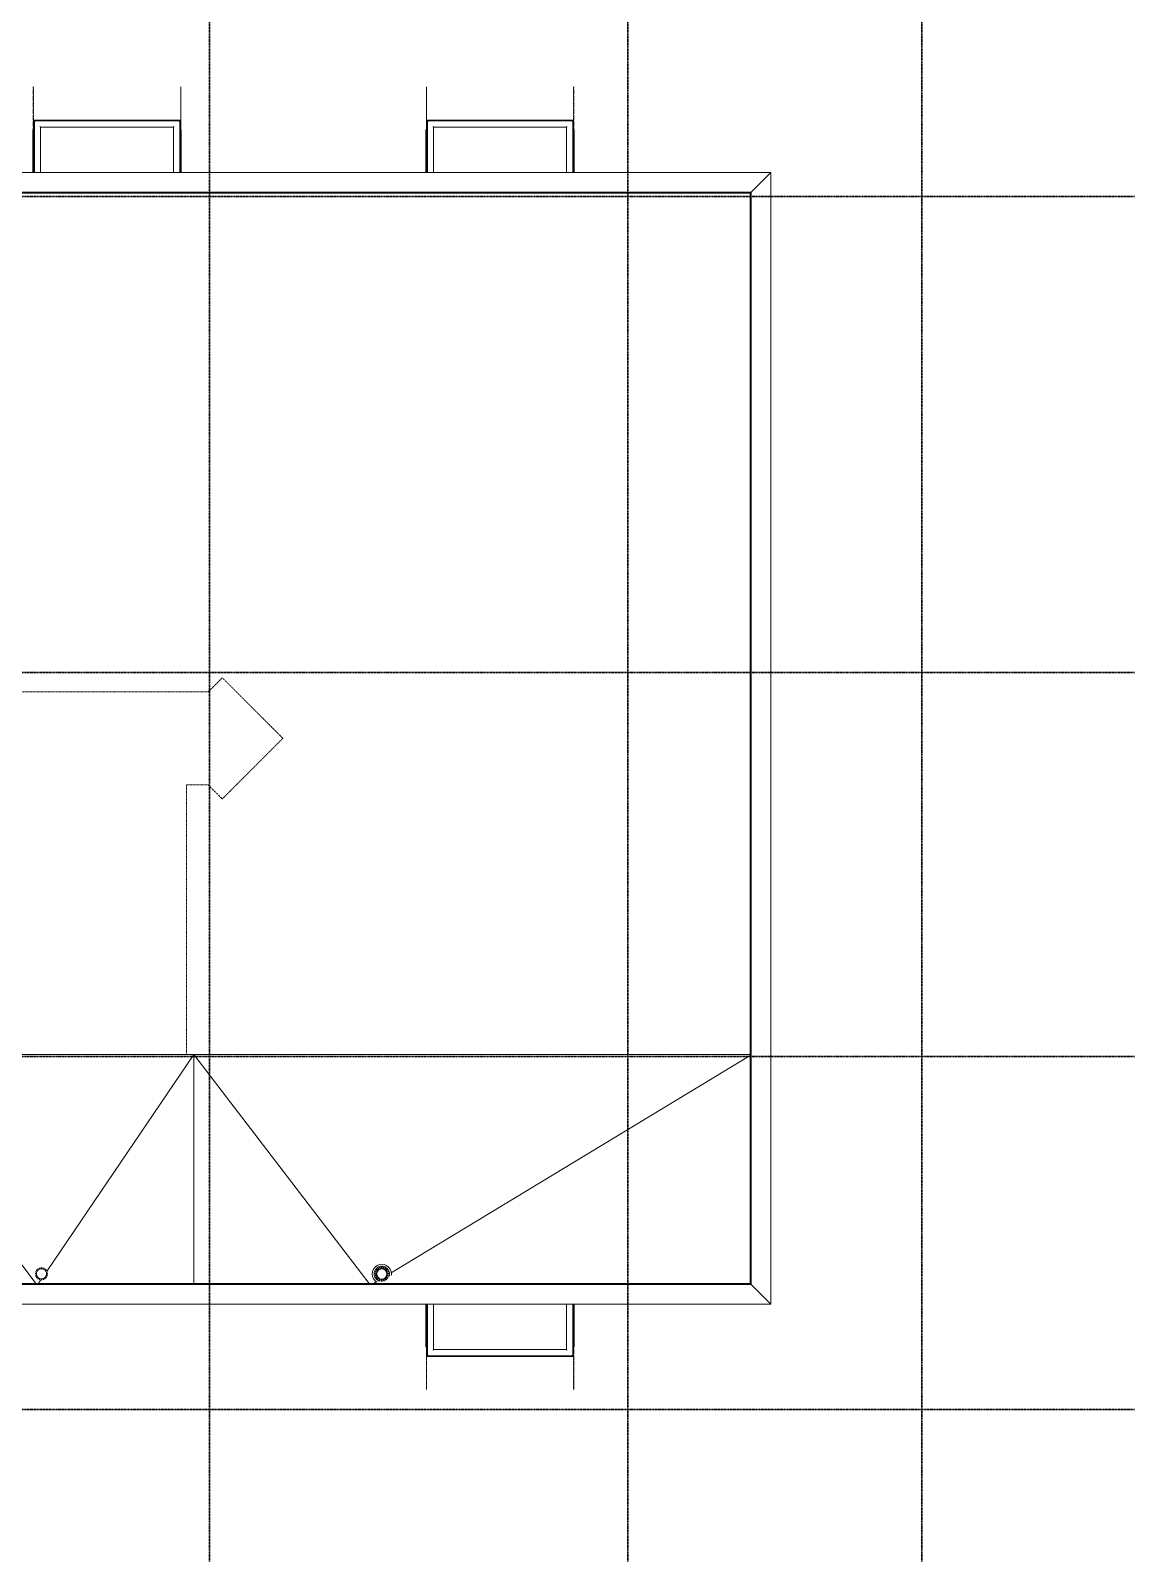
# Model space of a CAD drawing. Header units: inches. Extents: x -4093 to -1777, y 9773 to 12264.
# Drawn here: x -2640 to -1777, y 9773 to 10969 of the extents above; entities that cross this region are included whole.
import ezdxf

# ---------------------------------------------------------------- set-up
doc = ezdxf.new("R2010")
doc.units = ezdxf.units.IN
doc.header["$MEASUREMENT"] = 0
for name, pattern in [('Center 1_4_', [0.53125, 0.25, -0.09375, 0.09375, -0.09375]), ('Dash 1_16_', [0.125, 0.0625, -0.0625]), ('Grid Line 1_2_', [0.875, 0.5, -0.125, 0.125, -0.125]), ('Hidden 1_8_', [0.1875, 0.125, -0.0625])]:
    doc.linetypes.add(name, pattern=pattern)
for name, color, linetype, lineweight in [('0-1', 7, 'Continuous', 5), ('A-DETL-CNTR', 5, 'Center 1_4_', 9), ('A-DETL-HDLN', 90, 'Hidden 1_8_', 9), ('A-FLOR-2', 7, 'Dash 1_16_', 9), ('A-FLOR-3', 192, 'Continuous', 9), ('A-FLOR-HRAL', 11, 'Continuous', 9), ('A-ROOF', 132, 'Continuous', 18), ('A-ROOF-2', 132, 'Continuous', 9), ('A-WALL-1', 113, 'Continuous', 9), ('M-EQPM', 50, 'Continuous', 9), ('S-BEAM', 12, 'Continuous', 9), ('S-GRID-1', 1, 'Grid Line 1_2_', 30)]:
    doc.layers.add(name, color=color, linetype=linetype, lineweight=lineweight)

# ---------------------------------------------------------------- blocks, each defined once
blk = doc.blocks.new('CTR - 1st Phase - Structure_rvt-1-BACKGROUND - ROOF PLAN')
at = {"layer": 'S-GRID-1'}
for p, q in [((-2500.3, 9772.6), (-2500.3, 12247.5)), ((-2173.3, 9772.6), (-2173.3, 12247.5)), ((-1943.3, 9772.6), (-1943.3, 12247.5)), ((-1777.2, 10839.2), (-4077, 10839.2)), ((-1777.2, 10467.2), (-4077, 10467.2)), ((-1777.2, 10167.2), (-4077, 10167.2)), ((-1777.2, 9891.2), (-4077, 9891.2))]:
    blk.add_line(p, q, dxfattribs=at)
blk = doc.blocks.new('Basic Wall _ EXT - FIBER CEMENT - SMALL - ___-2145933-BACKGROUND - ROOF PLAN')
at = {"layer": 'A-WALL-1'}
for p, q in [((-3410.3, 10842.5), (-3394.9, 10858)), ((-2061.4, 10858), (-3394.9, 10858)), ((-2061.4, 10858), (-2076.8, 10842.5)), ((-3411, 10841.8), (-3410.6, 10842.3)), ((-2077.5, 10841.8), (-3411, 10841.8)), ((-3410.5, 10842.3), (-2077, 10842.3)), ((-2076.8, 10842.5), (-3410.3, 10842.5)), ((-2077.1, 10842.3), (-2077.5, 10841.8))]:
    blk.add_line(p, q, dxfattribs=at)
at = {"layer": 'A-WALL-1', "flags": 128}
for points in [[(-3410.6, 10842.3), (-3410.5, 10842.3), (-3410.5, 10842.3), (-3410.5, 10842.3)], [(-3410.5, 10842.3), (-3410.5, 10842.3), (-3410.5, 10842.3), (-3410.5, 10842.4), (-3410.4, 10842.4), (-3410.4, 10842.5), (-3410.3, 10842.5)], [(-2077, 10842.3), (-2077, 10842.3), (-2077, 10842.3), (-2077.1, 10842.3)], [(-2076.8, 10842.5), (-2076.9, 10842.5), (-2076.9, 10842.4), (-2077, 10842.4), (-2077, 10842.3), (-2077, 10842.3), (-2077, 10842.3)]]:
    blk.add_lwpolyline(points, dxfattribs=at)
blk = doc.blocks.new('Basic Wall _ EXT - FIBER CEMENT - SMALL - ___-2145934-BACKGROUND - ROOF PLAN')
at = {"layer": 'A-WALL-1'}
for p, q in [((-2076.8, 10842.5), (-2061.4, 10858)), ((-2061.4, 9973.6), (-2061.4, 10858)), ((-2077.5, 10841.8), (-2077.1, 10842.3)), ((-2077.5, 9989.8), (-2077.5, 10841.8)), ((-2077, 10842.3), (-2077, 9989.3)), ((-2076.8, 9989.1), (-2076.8, 10842.5)), ((-2077.1, 9989.3), (-2077.5, 9989.8)), ((-2061.4, 9973.6), (-2076.8, 9989.1))]:
    blk.add_line(p, q, dxfattribs=at)
at = {"layer": 'A-WALL-1', "flags": 128}
for points in [[(-2077.1, 10842.3), (-2077, 10842.3), (-2077, 10842.3), (-2077, 10842.3)], [(-2077, 10842.3), (-2077, 10842.3), (-2077, 10842.3), (-2077, 10842.4), (-2076.9, 10842.4), (-2076.9, 10842.5), (-2076.8, 10842.5)], [(-2077, 9989.3), (-2077, 9989.3), (-2077, 9989.3), (-2077.1, 9989.3)], [(-2076.8, 9989.1), (-2076.9, 9989.1), (-2076.9, 9989.2), (-2077, 9989.2), (-2077, 9989.3)], [(-2077, 9989.3), (-2077, 9989.3), (-2077, 9989.3)]]:
    blk.add_lwpolyline(points, dxfattribs=at)
blk = doc.blocks.new('Basic Wall _ EXT - FIBER CEMENT - SMALL - ___-2145937-BACKGROUND - ROOF PLAN')
at = {"layer": 'A-WALL-1'}
for p, q in [((-3867.3, 9973.6), (-3851.8, 9989.1)), ((-2076.8, 9989.1), (-3851.8, 9989.1)), ((-3851.6, 9989.3), (-3851.1, 9989.8)), ((-2077, 9989.3), (-3851.6, 9989.3)), ((-2077.5, 9989.8), (-3851.1, 9989.8)), ((-2077.5, 9989.8), (-2077.1, 9989.3)), ((-2076.8, 9989.1), (-2061.4, 9973.6)), ((-3867.3, 9973.6), (-2061.4, 9973.6))]:
    blk.add_line(p, q, dxfattribs=at)
at = {"layer": 'A-WALL-1', "flags": 128}
for points in [[(-3851.8, 9989.1), (-3851.8, 9989.1), (-3851.7, 9989.2), (-3851.7, 9989.2), (-3851.7, 9989.3), (-3851.6, 9989.3), (-3851.6, 9989.3)], [(-3851.6, 9989.3), (-3851.6, 9989.3), (-3851.6, 9989.3), (-3851.6, 9989.3)], [(-2077.1, 9989.3), (-2077, 9989.3), (-2077, 9989.3), (-2077, 9989.3)], [(-2077, 9989.3), (-2077, 9989.3), (-2077, 9989.3)], [(-2077, 9989.3), (-2077, 9989.2), (-2076.9, 9989.2), (-2076.9, 9989.1), (-2076.8, 9989.1)]]:
    blk.add_lwpolyline(points, dxfattribs=at)
blk = doc.blocks.new('22142613 - Roof Drains - Type A - 15_ Strainer - 8_ Drain-V9-BACKGROUND - ROOF PLAN')
at = {"layer": 'M-EQPM'}
for p, q in [((-2635.3, 10000.5), (-2634.9, 10000.2)), ((-2634.3, 10000.8), (-2634.6, 10001.2)), ((-2634.2, 10001.5), (-2633.9, 10001)), ((-2633.1, 10001.4), (-2633.3, 10002)), ((-2632.8, 10002.1), (-2632.6, 10001.6)), ((-2631.8, 10001.7), (-2631.8, 10002.3)), ((-2631.3, 10002.3), (-2631.3, 10001.7)), ((-2630.4, 10001.6), (-2630.3, 10002.1)), ((-2629.8, 10002), (-2630, 10001.4)), ((-2629.2, 10001), (-2628.9, 10001.5)), ((-2628.5, 10001.2), (-2628.8, 10000.8)), ((-2628.2, 10000.2), (-2627.7, 10000.5)), ((-2636.5, 9997.7), (-2635.9, 9997.6)), ((-2635.9, 9997.1), (-2636.5, 9997.2)), ((-2635.8, 9998.5), (-2636.3, 9998.7)), ((-2636.3, 9996.1), (-2635.8, 9996.3)), ((-2635.7, 9995.8), (-2636.2, 9995.6)), ((-2636.1, 9999.2), (-2635.6, 9999)), ((-2635.7, 9994.7), (-2635.3, 9995)), ((-2635.2, 9999.8), (-2635.6, 10000.1)), ((-2635.5, 9997.6), (-2635.5, 9997.4)), ((-2635, 9994.6), (-2635.4, 9994.3)), ((-2634.7, 9993.5), (-2634.4, 9993.9)), ((-2634, 9993.6), (-2634.3, 9993.2)), ((-2633.3, 9992.7), (-2633.2, 9993.2)), ((-2632.7, 9993), (-2632.8, 9992.5)), ((-2631.8, 9992.4), (-2631.8, 9992.9)), ((-2631.3, 9992.9), (-2631.3, 9992.4)), ((-2630.2, 9992.6), (-2630.4, 9993)), ((-2629.9, 9993.2), (-2629.7, 9992.7)), ((-2628.8, 9993.2), (-2629.1, 9993.6)), ((-2628.7, 9993.9), (-2628.4, 9993.5)), ((-2627.6, 9994.3), (-2628, 9994.6)), ((-2627.4, 10000.1), (-2627.9, 9999.8)), ((-2627.8, 9995), (-2627.3, 9994.7)), ((-2627.5, 9997.4), (-2627.5, 9997.6)), ((-2627.4, 9999), (-2626.9, 9999.2)), ((-2626.9, 9995.7), (-2627.4, 9995.8)), ((-2626.8, 9998.7), (-2627.3, 9998.5)), ((-2627.2, 9996.3), (-2626.7, 9996.1)), ((-2627.1, 9997.6), (-2626.6, 9997.7)), ((-2626.6, 9997.2), (-2627.1, 9997.1))]:
    blk.add_line(p, q, dxfattribs=at)
for major_axis, start_param, end_param in [((4, 0), 0, 3.141593), ((4.43, 0), 2.128072, 2.241119), ((4.43, 0), 1.820803, 1.933842), ((4.43, 0), 1.514279, 1.627314), ((4.43, 0), 1.207751, 1.32079), ((4.43, 0), 0.900473, 1.013521), ((4.43, 0), 3.060354, 3.141593), ((4.43, 0), 3.141593, 3.173424), ((4.43, 0), 2.747406, 2.860472), ((4.43, 0), 3.375724, 3.488791), ((4, 0), 3.141593, 6.283185), ((4.43, 0), 3.693397, 3.806455), ((4.43, 0), 2.43676, 2.549818), ((4.43, 0), 4.013027, 4.126075), ((4.43, 0), 4.334077, 4.447116), ((4.43, 0), 4.655871, 4.768907), ((4.43, 0), 4.977662, 5.090701), ((4.43, 0), 5.298703, 5.411751), ((4.43, 0), 0.591774, 0.704832), ((4.43, 0), 5.618323, 5.731381), ((4.43, 0), 0.28112, 0.394187), ((4.43, 0), 5.935987, 6.049054), ((4.43, 0), 0, 0.081239), ((4.43, 0), 6.251354, 6.283185)]:
    blk.add_ellipse((-2631.5, 9997.3), major_axis=major_axis, ratio=0.999788, start_param=start_param, end_param=end_param, dxfattribs=at)
blk = doc.blocks.new('22142613 - Roof Drains - Type A - 15_ Strainer - 8_ Drain-V10-BACKGROUND - ROOF PLAN')
at = {"layer": 'M-EQPM'}
for p, q in [((-2370.5, 10000.7), (-2369.2, 9999.8)), ((-2369.2, 10002.1), (-2368.2, 10000.7)), ((-2367.6, 10003), (-2367.1, 10001.4)), ((-2364, 10001.4), (-2363.5, 10003)), ((-2362.8, 10000.7), (-2361.8, 10002.1)), ((-2361.9, 9999.8), (-2360.6, 10000.7)), ((-2373, 9997.3), (-2373, 9997.3)), ((-2371.5, 9997.2), (-2369.9, 9997.2)), ((-2371.3, 9999), (-2369.8, 9998.5)), ((-2371.2, 9995.3), (-2369.7, 9995.8)), ((-2370.3, 9993.7), (-2369, 9994.6)), ((-2369.5, 9997.6), (-2369.5, 9997.3)), ((-2368.9, 9992.4), (-2368, 9993.6)), ((-2367.1, 9991.7), (-2366.7, 9993)), ((-2362, 9994.6), (-2361.7, 9994.3)), ((-2361.5, 9997.3), (-2361.5, 9997.6)), ((-2361.3, 9998.5), (-2359.8, 9999)), ((-2361.3, 9995.8), (-2359.9, 9995.3)), ((-2361.1, 9997.2), (-2359.5, 9997.2)), ((-2358, 9997.3), (-2358, 9997.3))]:
    blk.add_line(p, q, dxfattribs=at)
at = {"layer": 'M-EQPM', "flags": 128}
for points in [[(-2369.2, 9999.7), (-2369.8, 10000.2), (-2370.5, 10000.7)], [(-2370.2, 10001.1), (-2369.5, 10000.6), (-2368.9, 10000.1)], [(-2368.3, 10000.7), (-2368.7, 10001.4), (-2369.2, 10002.1)], [(-2368.8, 10002.4), (-2368.3, 10001.7), (-2367.9, 10001)], [(-2367.1, 10001.4), (-2367.3, 10002.2), (-2367.6, 10003)], [(-2367.1, 10003.1), (-2366.9, 10002.3), (-2366.6, 10001.5)], [(-2365.8, 10001.7), (-2365.8, 10002.5), (-2365.8, 10003.3)], [(-2365.3, 10003.3), (-2365.3, 10002.5), (-2365.3, 10001.7)], [(-2364.4, 10001.5), (-2364.2, 10002.3), (-2363.9, 10003.1)], [(-2363.5, 10003), (-2363.7, 10002.2), (-2364, 10001.4)], [(-2363.2, 10001), (-2362.7, 10001.7), (-2362.3, 10002.4)], [(-2361.8, 10002.1), (-2362.3, 10001.4), (-2362.8, 10000.7)], [(-2362.2, 10000.1), (-2361.5, 10000.6), (-2360.9, 10001.1)], [(-2360.6, 10000.7), (-2361.2, 10000.2), (-2361.9, 9999.7)], [(-2371.5, 9997.7), (-2370.7, 9997.6), (-2369.9, 9997.6)], [(-2369.9, 9997.1), (-2370.7, 9997.1), (-2371.5, 9997.2)], [(-2369.8, 9998.5), (-2370.5, 9998.7), (-2371.3, 9999)], [(-2371.3, 9995.8), (-2370.6, 9996), (-2369.8, 9996.2)], [(-2369.7, 9995.7), (-2370.4, 9995.5), (-2371.2, 9995.3)], [(-2371.1, 9999.5), (-2370.4, 9999.2), (-2369.6, 9998.9)], [(-2370.6, 9994.1), (-2369.9, 9994.5), (-2369.3, 9994.9)], [(-2369, 9994.5), (-2369.6, 9994.1), (-2370.3, 9993.7)], [(-2369.3, 9992.7), (-2368.8, 9993.3), (-2368.4, 9993.8)], [(-2368, 9993.5), (-2368.4, 9993), (-2368.9, 9992.4)], [(-2367.6, 9991.7), (-2367.4, 9992.4), (-2367.2, 9993.1)], [(-2366.7, 9993), (-2366.9, 9992.3), (-2367.2, 9991.6)], [(-2365.8, 9991.3), (-2365.8, 9992.1), (-2365.8, 9992.8)], [(-2365.3, 9992.8), (-2365.3, 9992.1), (-2365.3, 9991.3)], [(-2363.9, 9991.6), (-2364.1, 9992.3), (-2364.4, 9993)], [(-2363.9, 9993.1), (-2363.6, 9992.4), (-2363.4, 9991.7)], [(-2362.1, 9992.4), (-2362.6, 9993), (-2363.1, 9993.5)], [(-2362.7, 9993.8), (-2362.2, 9993.3), (-2361.7, 9992.7)], [(-2360.8, 9993.7), (-2361.4, 9994.1), (-2362, 9994.5)], [(-2361.8, 9994.9), (-2361.1, 9994.5), (-2360.5, 9994.1)], [(-2361.4, 9998.9), (-2360.7, 9999.2), (-2359.9, 9999.5)], [(-2359.9, 9995.3), (-2360.6, 9995.5), (-2361.4, 9995.7)], [(-2359.8, 9999), (-2360.5, 9998.7), (-2361.3, 9998.5)], [(-2361.2, 9996.2), (-2360.5, 9996), (-2359.7, 9995.8)], [(-2361.1, 9997.6), (-2360.3, 9997.6), (-2359.5, 9997.7)], [(-2359.5, 9997.2), (-2360.3, 9997.1), (-2361.1, 9997.1)]]:
    blk.add_lwpolyline(points, dxfattribs=at)
at = {"layer": 'M-EQPM'}
for centre, major_axis, start_param, end_param in [((-2365.5, 9997.3), (7.5, 0), 0, 3.141593), ((-2365.5, 9997.3), (6, 0), 2.540227, 2.768432), ((-2365.5, 9997.3), (6, 0), 2.230094, 2.456861), ((-2365.5, 9997.2), (4, 0), 0, 3.141593), ((-2365.5, 9997.3), (6, 0), 1.921009, 2.146732), ((-2365.5, 9997.2), (4.43, 0), 2.128072, 2.241119), ((-2365.5, 9997.3), (6, 0), 1.612475, 1.83765), ((-2365.5, 9997.2), (4.43, 0), 1.820803, 1.933842), ((-2365.5, 9997.2), (4.43, 0), 1.514279, 1.627314), ((-2365.5, 9997.3), (6, 0), 1.303943, 1.529118), ((-2365.5, 9997.2), (4.43, 0), 1.207751, 1.32079), ((-2365.5, 9997.3), (6, 0), 0.994861, 1.220584), ((-2365.5, 9997.2), (4.43, 0), 0.900473, 1.013521), ((-2365.5, 9997.3), (6, 0), 0.684732, 0.911499), ((-2365.5, 9997.3), (6, 0), 0.373161, 0.601365), ((-2365.5, 9997.3), (7.5, 0), 3.141593, 4.222046), ((-2365.5, 9997.3), (6, 0), 2.851802, 3.081699), ((-2365.5, 9997.3), (6, 0), 3.16507, 3.39675), ((-2365.5, 9997.3), (6, 0), 3.48012, 3.713498), ((-2365.5, 9997.3), (6, 0), 3.796864, 4.031687), ((-2365.5, 9997.2), (4.43, 0), 3.060354, 3.141593), ((-2365.5, 9997.2), (4.43, 0), 3.141593, 3.173424), ((-2365.5, 9997.2), (4.43, 0), 2.747406, 2.860472), ((-2365.5, 9997.2), (4.43, 0), 3.375724, 3.488791), ((-2365.5, 9997.2), (4, 0), 3.141593, 6.283185), ((-2365.5, 9997.2), (4.43, 0), 3.693397, 3.806455), ((-2365.5, 9997.2), (4.43, 0), 2.43676, 2.549818), ((-2365.5, 9997.3), (6, 0), 4.11505, 4.350924), ((-2365.5, 9997.2), (4.43, 0), 4.013027, 4.126075), ((-2365.5, 9997.2), (4.43, 0), 4.334077, 4.447116), ((-2365.5, 9997.2), (4.43, 0), 4.655871, 4.768907), ((-2365.5, 9997.2), (4.43, 0), 4.977662, 5.090701), ((-2365.5, 9997.2), (4.43, 0), 5.298703, 5.411751), ((-2365.5, 9997.2), (4.43, 0), 0.591774, 0.704832), ((-2365.5, 9997.2), (4.43, 0), 5.618323, 5.731381), ((-2365.5, 9997.2), (4.43, 0), 0.28112, 0.394187), ((-2365.5, 9997.2), (4.43, 0), 5.935987, 6.049054), ((-2365.5, 9997.2), (4.43, 0), 0, 0.081239), ((-2365.5, 9997.2), (4.43, 0), 6.251354, 6.283185), ((-2365.5, 9997.3), (6, 0), 5.911117, 5.944658), ((-2365.5, 9997.3), (6, 0), 0.059893, 0.289791), ((-2365.5, 9997.3), (6, 0), 6.028028, 6.259707), ((-2365.5, 9997.3), (7.5, 0), 6.104228, 6.283185)]:
    blk.add_ellipse(centre, major_axis=major_axis, ratio=0.999783, start_param=start_param, end_param=end_param, dxfattribs=at)
blk = doc.blocks.new('Railing - Railing-3407317-BACKGROUND - ROOF PLAN')
at = {"layer": 'A-FLOR-HRAL'}
for p, q in [((-2216.3, 10898.3), (-2329.9, 10898.3)), ((-2329.9, 10898.3), (-2329.9, 10858)), ((-2216.3, 10858), (-2216.3, 10898.3)), ((-2325.2, 10893.5), (-2221.1, 10893.5)), ((-2325.2, 10858), (-2325.2, 10893.5)), ((-2221.1, 10893.5), (-2221.1, 10858))]:
    blk.add_line(p, q, dxfattribs=at)
for points, knots in [([(-2329.9, 10898.3), (-2329.9, 10898.3), (-2329.9, 10898.2), (-2329.9, 10898.2), (-2329.8, 10898.2), (-2329.8, 10898.2), (-2329.8, 10898.1), (-2329.7, 10898.1), (-2329.7, 10898.1), (-2329.7, 10898), (-2329.6, 10898), (-2329.6, 10898), (-2329.5, 10897.9), (-2329.5, 10897.8), (-2329.4, 10897.8)], [0, 0, 0, 0, 0.166667, 0.25, 0.333333, 0.416667, 0.458333, 0.5, 0.583333, 0.666667, 0.708333, 0.75, 0.833333, 1, 1, 1, 1]), ([(-2216.3, 10898.3), (-2216.3, 10898.3), (-2216.4, 10898.2), (-2216.4, 10898.2), (-2216.4, 10898.2), (-2216.4, 10898.2), (-2216.5, 10898.1), (-2216.5, 10898.1), (-2216.5, 10898.1), (-2216.6, 10898), (-2216.6, 10898), (-2216.6, 10898), (-2216.7, 10897.9), (-2216.8, 10897.8), (-2216.8, 10897.8)], [0, 0, 0, 0, 0.166667, 0.25, 0.333333, 0.416667, 0.458333, 0.5, 0.583333, 0.666667, 0.708333, 0.75, 0.833333, 1, 1, 1, 1]), ([(-2325.6, 10894), (-2325.6, 10894), (-2325.5, 10893.9), (-2325.5, 10893.8), (-2325.4, 10893.8), (-2325.4, 10893.7), (-2325.3, 10893.7), (-2325.3, 10893.7), (-2325.3, 10893.6), (-2325.3, 10893.6), (-2325.2, 10893.6), (-2325.2, 10893.6), (-2325.2, 10893.5), (-2325.2, 10893.5), (-2325.2, 10893.5)], [0, 0, 0, 0, 0.166667, 0.25, 0.333333, 0.375, 0.416667, 0.5, 0.541667, 0.583333, 0.666667, 0.75, 0.833333, 1, 1, 1, 1]), ([(-2220.6, 10894), (-2220.6, 10894), (-2220.7, 10893.9), (-2220.8, 10893.8), (-2220.8, 10893.8), (-2220.9, 10893.7), (-2220.9, 10893.7), (-2220.9, 10893.7), (-2221, 10893.6), (-2221, 10893.6), (-2221, 10893.6), (-2221, 10893.6), (-2221.1, 10893.5), (-2221.1, 10893.5), (-2221.1, 10893.5)], [0, 0, 0, 0, 0.166667, 0.25, 0.333333, 0.375, 0.416667, 0.5, 0.541667, 0.583333, 0.666667, 0.75, 0.833333, 1, 1, 1, 1])]:
    blk.add_open_spline(points, degree=3, knots=knots, dxfattribs=at)
blk = doc.blocks.new('Walls 20 - Walls 1-3286989-BACKGROUND - ROOF PLAN')
at = {"layer": 'S-BEAM'}
for p, q in [((-2215.9, 10890.9), (-2215.9, 10858)), ((-2215.1, 10858), (-2215.1, 10890.9))]:
    blk.add_line(p, q, dxfattribs=at)
blk.add_ellipse((-2215.5, 10890.9), major_axis=(0.375, 0), ratio=0.93544, start_param=0, end_param=2.081897, dxfattribs=at)
blk = doc.blocks.new('Walls 21 - Walls 1-3286998-BACKGROUND - ROOF PLAN')
at = {"layer": 'S-BEAM'}
for p, q in [((-2331.1, 10890.9), (-2331.1, 10858)), ((-2330.3, 10858), (-2330.3, 10890.9))]:
    blk.add_line(p, q, dxfattribs=at)
blk.add_ellipse((-2330.7, 10890.9), major_axis=(0.375, 0), ratio=0.93544, start_param=1.047198, end_param=3.141593, dxfattribs=at)
blk = doc.blocks.new('Railing - Railing-3415223-BACKGROUND - ROOF PLAN')
at = {"layer": 'A-FLOR-HRAL'}
for p, q in [((-2523.5, 10898.3), (-2637.1, 10898.3)), ((-2637.1, 10898.3), (-2637.1, 10858)), ((-2523.5, 10858), (-2523.5, 10898.3)), ((-2632.4, 10893.5), (-2528.3, 10893.5)), ((-2632.4, 10858), (-2632.4, 10893.5)), ((-2528.3, 10893.5), (-2528.3, 10858))]:
    blk.add_line(p, q, dxfattribs=at)
for points, knots in [([(-2637.1, 10898.3), (-2637.1, 10898.3), (-2637.1, 10898.2), (-2637.1, 10898.2), (-2637, 10898.2), (-2637, 10898.2), (-2637, 10898.1), (-2637, 10898.1), (-2636.9, 10898.1), (-2636.9, 10898), (-2636.8, 10898), (-2636.8, 10898), (-2636.7, 10897.9), (-2636.7, 10897.8), (-2636.6, 10897.8)], [0, 0, 0, 0, 0.166667, 0.25, 0.333333, 0.416667, 0.458333, 0.5, 0.583333, 0.666667, 0.708333, 0.75, 0.833333, 1, 1, 1, 1]), ([(-2523.5, 10898.3), (-2523.5, 10898.3), (-2523.6, 10898.2), (-2523.6, 10898.2), (-2523.6, 10898.2), (-2523.6, 10898.2), (-2523.7, 10898.1), (-2523.7, 10898.1), (-2523.7, 10898.1), (-2523.8, 10898), (-2523.8, 10898), (-2523.8, 10898), (-2523.9, 10897.9), (-2524, 10897.8), (-2524, 10897.8)], [0, 0, 0, 0, 0.166667, 0.25, 0.333333, 0.416667, 0.458333, 0.5, 0.583333, 0.666667, 0.708333, 0.75, 0.833333, 1, 1, 1, 1]), ([(-2632.8, 10894), (-2632.8, 10894), (-2632.7, 10893.9), (-2632.7, 10893.8), (-2632.6, 10893.8), (-2632.6, 10893.7), (-2632.6, 10893.7), (-2632.5, 10893.7), (-2632.5, 10893.6), (-2632.5, 10893.6), (-2632.4, 10893.6), (-2632.4, 10893.6), (-2632.4, 10893.5), (-2632.4, 10893.5), (-2632.4, 10893.5)], [0, 0, 0, 0, 0.166667, 0.25, 0.333333, 0.375, 0.416667, 0.5, 0.541667, 0.583333, 0.666667, 0.75, 0.833333, 1, 1, 1, 1]), ([(-2527.8, 10894), (-2527.8, 10894), (-2527.9, 10893.9), (-2528, 10893.8), (-2528, 10893.8), (-2528.1, 10893.7), (-2528.1, 10893.7), (-2528.1, 10893.7), (-2528.2, 10893.6), (-2528.2, 10893.6), (-2528.2, 10893.6), (-2528.2, 10893.6), (-2528.3, 10893.5), (-2528.3, 10893.5), (-2528.3, 10893.5)], [0, 0, 0, 0, 0.166667, 0.25, 0.333333, 0.375, 0.416667, 0.5, 0.541667, 0.583333, 0.666667, 0.75, 0.833333, 1, 1, 1, 1])]:
    blk.add_open_spline(points, degree=3, knots=knots, dxfattribs=at)
blk = doc.blocks.new('Walls 57 - Walls 1-3381286-BACKGROUND - ROOF PLAN')
at = {"layer": 'S-BEAM'}
for p, q in [((-2523.1, 10890.9), (-2523.1, 10858)), ((-2522.4, 10858), (-2522.4, 10890.9))]:
    blk.add_line(p, q, dxfattribs=at)
blk.add_ellipse((-2522.7, 10890.9), major_axis=(0.375, 0), ratio=0.93544, start_param=0, end_param=2.081897, dxfattribs=at)
blk = doc.blocks.new('Walls 58 - Walls 1-3381295-BACKGROUND - ROOF PLAN')
at = {"layer": 'S-BEAM'}
for p, q in [((-2638.3, 10890.9), (-2638.3, 10858)), ((-2637.6, 10858), (-2637.6, 10890.9))]:
    blk.add_line(p, q, dxfattribs=at)
blk.add_ellipse((-2637.9, 10890.9), major_axis=(0.375, 0), ratio=0.93544, start_param=1.047198, end_param=3.141593, dxfattribs=at)
blk = doc.blocks.new('Railing - Railing-3425950-BACKGROUND - ROOF PLAN')
at = {"layer": 'A-FLOR-HRAL'}
for p, q in [((-2329.9, 9973.6), (-2329.9, 9933.3)), ((-2325.2, 9938.1), (-2325.2, 9973.6)), ((-2221.1, 9973.6), (-2221.1, 9938.1)), ((-2216.3, 9933.3), (-2216.3, 9973.6)), ((-2329.9, 9933.3), (-2216.3, 9933.3)), ((-2221.1, 9938.1), (-2325.2, 9938.1))]:
    blk.add_line(p, q, dxfattribs=at)
for points, knots in [([(-2329.9, 9933.3), (-2329.9, 9933.3), (-2329.9, 9933.3), (-2329.9, 9933.4), (-2329.8, 9933.4), (-2329.8, 9933.4), (-2329.8, 9933.4), (-2329.8, 9933.5), (-2329.7, 9933.5), (-2329.7, 9933.6), (-2329.6, 9933.6), (-2329.6, 9933.6), (-2329.5, 9933.7), (-2329.5, 9933.8), (-2329.4, 9933.8)], [0, 0, 0, 0, 0.166667, 0.25, 0.333333, 0.416667, 0.458333, 0.5, 0.583333, 0.666667, 0.708333, 0.75, 0.833333, 1, 1, 1, 1]), ([(-2325.6, 9937.6), (-2325.6, 9937.6), (-2325.5, 9937.7), (-2325.5, 9937.8), (-2325.4, 9937.8), (-2325.4, 9937.8), (-2325.4, 9937.9), (-2325.3, 9937.9), (-2325.3, 9937.9), (-2325.3, 9938), (-2325.2, 9938), (-2325.2, 9938), (-2325.2, 9938), (-2325.2, 9938.1), (-2325.2, 9938.1)], [0, 0, 0, 0, 0.166667, 0.25, 0.333333, 0.375, 0.416667, 0.5, 0.541667, 0.583333, 0.666667, 0.75, 0.833333, 1, 1, 1, 1]), ([(-2220.6, 9937.6), (-2220.6, 9937.6), (-2220.7, 9937.7), (-2220.8, 9937.8), (-2220.8, 9937.8), (-2220.9, 9937.8), (-2220.9, 9937.9), (-2220.9, 9937.9), (-2221, 9937.9), (-2221, 9938), (-2221, 9938), (-2221, 9938), (-2221.1, 9938), (-2221.1, 9938.1), (-2221.1, 9938.1)], [0, 0, 0, 0, 0.166667, 0.25, 0.333333, 0.375, 0.416667, 0.5, 0.541667, 0.583333, 0.666667, 0.75, 0.833333, 1, 1, 1, 1]), ([(-2216.3, 9933.3), (-2216.3, 9933.3), (-2216.4, 9933.3), (-2216.4, 9933.4), (-2216.4, 9933.4), (-2216.4, 9933.4), (-2216.5, 9933.4), (-2216.5, 9933.5), (-2216.5, 9933.5), (-2216.6, 9933.6), (-2216.6, 9933.6), (-2216.7, 9933.6), (-2216.7, 9933.7), (-2216.8, 9933.8), (-2216.8, 9933.8)], [0, 0, 0, 0, 0.166667, 0.25, 0.333333, 0.416667, 0.458333, 0.5, 0.583333, 0.666667, 0.708333, 0.75, 0.833333, 1, 1, 1, 1])]:
    blk.add_open_spline(points, degree=3, knots=knots, dxfattribs=at)
blk = doc.blocks.new('Walls 97 - Walls 1-3425889-BACKGROUND - ROOF PLAN')
at = {"layer": 'S-BEAM'}
for p, q in [((-2331.1, 9973.6), (-2331.1, 9940.6)), ((-2330.3, 9940.6), (-2330.3, 9973.6))]:
    blk.add_line(p, q, dxfattribs=at)
blk.add_ellipse((-2330.7, 9940.6), major_axis=(0.375, 0), ratio=0.93544, start_param=3.141593, end_param=5.223489, dxfattribs=at)
blk = doc.blocks.new('Walls 98 - Walls 1-3425898-BACKGROUND - ROOF PLAN')
at = {"layer": 'S-BEAM'}
for p, q in [((-2215.9, 9973.6), (-2215.9, 9940.6)), ((-2215.1, 9940.6), (-2215.1, 9973.6))]:
    blk.add_line(p, q, dxfattribs=at)
blk.add_ellipse((-2215.5, 9940.6), major_axis=(0.375, 0), ratio=0.93544, start_param=4.18879, end_param=6.283185, dxfattribs=at)

msp = doc.modelspace()

# ---------------------------------------------------------------- linework, layer by layer
at = {"layer": 'A-DETL-CNTR'}
for p, q in [((-2637.9, 10890.5), (-2637.9, 10924.8)), ((-2522.7, 10890.5), (-2522.7, 10924.8)), ((-2330.7, 10890.5), (-2330.7, 10924.8)), ((-2215.5, 10890.5), (-2215.5, 10924.8)), ((-2330.7, 9941), (-2330.7, 9906.8)), ((-2215.5, 9941), (-2215.5, 9906.8))]:
    msp.add_line(p, q, dxfattribs=at)
at = {"layer": 'A-DETL-HDLN'}
for p, q in [((-2637.7, 10890.5), (-2637.7, 10924.8)), ((-2522.5, 10890.5), (-2522.5, 10924.8)), ((-2330.5, 10890.5), (-2330.5, 10924.8)), ((-2215.7, 10890.5), (-2215.7, 10924.8)), ((-2330.5, 9941.1), (-2330.5, 9906.8)), ((-2215.7, 9941.1), (-2215.7, 9906.8))]:
    msp.add_line(p, q, dxfattribs=at)
at = {"layer": 'A-FLOR-2'}
for p, q in [((-2490.2, 10463.1), (-2501.3, 10452)), ((-2442.8, 10415.8), (-2490.2, 10463.1)), ((-2501.3, 10452), (-2652.6, 10452)), ((-2490.2, 10368.4), (-2442.8, 10415.8)), ((-2518.2, 10168.7), (-2518.2, 10379.5)), ((-2518.2, 10379.5), (-2501.3, 10379.5)), ((-2501.3, 10379.5), (-2490.2, 10368.4))]:
    msp.add_line(p, q, dxfattribs=at)
at = {"layer": 'A-FLOR-3'}
for p, q in [((-2637.7, 10898.9), (-2637.7, 10890.9)), ((-2522.9, 10898.9), (-2637.7, 10898.9)), ((-2522.9, 10890.9), (-2522.9, 10898.9)), ((-2330.5, 10898.9), (-2330.5, 10890.9)), ((-2215.7, 10898.9), (-2330.5, 10898.9)), ((-2215.7, 10890.9), (-2215.7, 10898.9)), ((-2330.5, 9940.7), (-2330.5, 9932.7)), ((-2215.7, 9932.7), (-2215.7, 9940.7)), ((-2330.5, 9932.7), (-2215.7, 9932.7))]:
    msp.add_line(p, q, dxfattribs=at)
at = {"layer": 'A-ROOF'}
for p, q in [((-2771, 10168.7), (-2635.9, 9989.8)), ((-2512.4, 10168.7), (-2627.2, 9999.7)), ((-2512.4, 10168.7), (-2375.3, 9989.8)), ((-2512.4, 10168.7), (-2512.4, 9989.8)), ((-2077.5, 10167.9), (-2358.1, 9998.2)), ((-2632.2, 9992.4), (-2633.9, 9989.8)), ((-2369.8, 9991.1), (-2372, 9989.8))]:
    msp.add_line(p, q, dxfattribs=at)
at = {"layer": 'A-ROOF-2'}
msp.add_line((-3851.1, 10168.7), (-2077.5, 10168.7), dxfattribs=at)

# ---------------------------------------------------------------- block references
at = {"layer": '0-1'}
msp.add_blockref('CTR - 1st Phase - Structure_rvt-1-BACKGROUND - ROOF PLAN', (0, 0), dxfattribs=at)
at = {"layer": 'A-FLOR-HRAL'}
for name in ['Railing - Railing-3415223-BACKGROUND - ROOF PLAN', 'Railing - Railing-3407317-BACKGROUND - ROOF PLAN', 'Railing - Railing-3425950-BACKGROUND - ROOF PLAN']:
    msp.add_blockref(name, (0, 0), dxfattribs=at)
at = {"layer": 'A-WALL-1'}
for name in ['Basic Wall _ EXT - FIBER CEMENT - SMALL - ___-2145933-BACKGROUND - ROOF PLAN', 'Basic Wall _ EXT - FIBER CEMENT - SMALL - ___-2145934-BACKGROUND - ROOF PLAN', 'Basic Wall _ EXT - FIBER CEMENT - SMALL - ___-2145937-BACKGROUND - ROOF PLAN']:
    msp.add_blockref(name, (0, 0), dxfattribs=at)
at = {"layer": 'M-EQPM'}
for name in ['22142613 - Roof Drains - Type A - 15_ Strainer - 8_ Drain-V9-BACKGROUND - ROOF PLAN', '22142613 - Roof Drains - Type A - 15_ Strainer - 8_ Drain-V10-BACKGROUND - ROOF PLAN']:
    msp.add_blockref(name, (0, 0), dxfattribs=at)
at = {"layer": 'S-BEAM'}
for name in ['Walls 58 - Walls 1-3381295-BACKGROUND - ROOF PLAN', 'Walls 57 - Walls 1-3381286-BACKGROUND - ROOF PLAN', 'Walls 21 - Walls 1-3286998-BACKGROUND - ROOF PLAN', 'Walls 20 - Walls 1-3286989-BACKGROUND - ROOF PLAN', 'Walls 97 - Walls 1-3425889-BACKGROUND - ROOF PLAN', 'Walls 98 - Walls 1-3425898-BACKGROUND - ROOF PLAN']:
    msp.add_blockref(name, (0, 0), dxfattribs=at)

doc.saveas('drawing.dxf')
